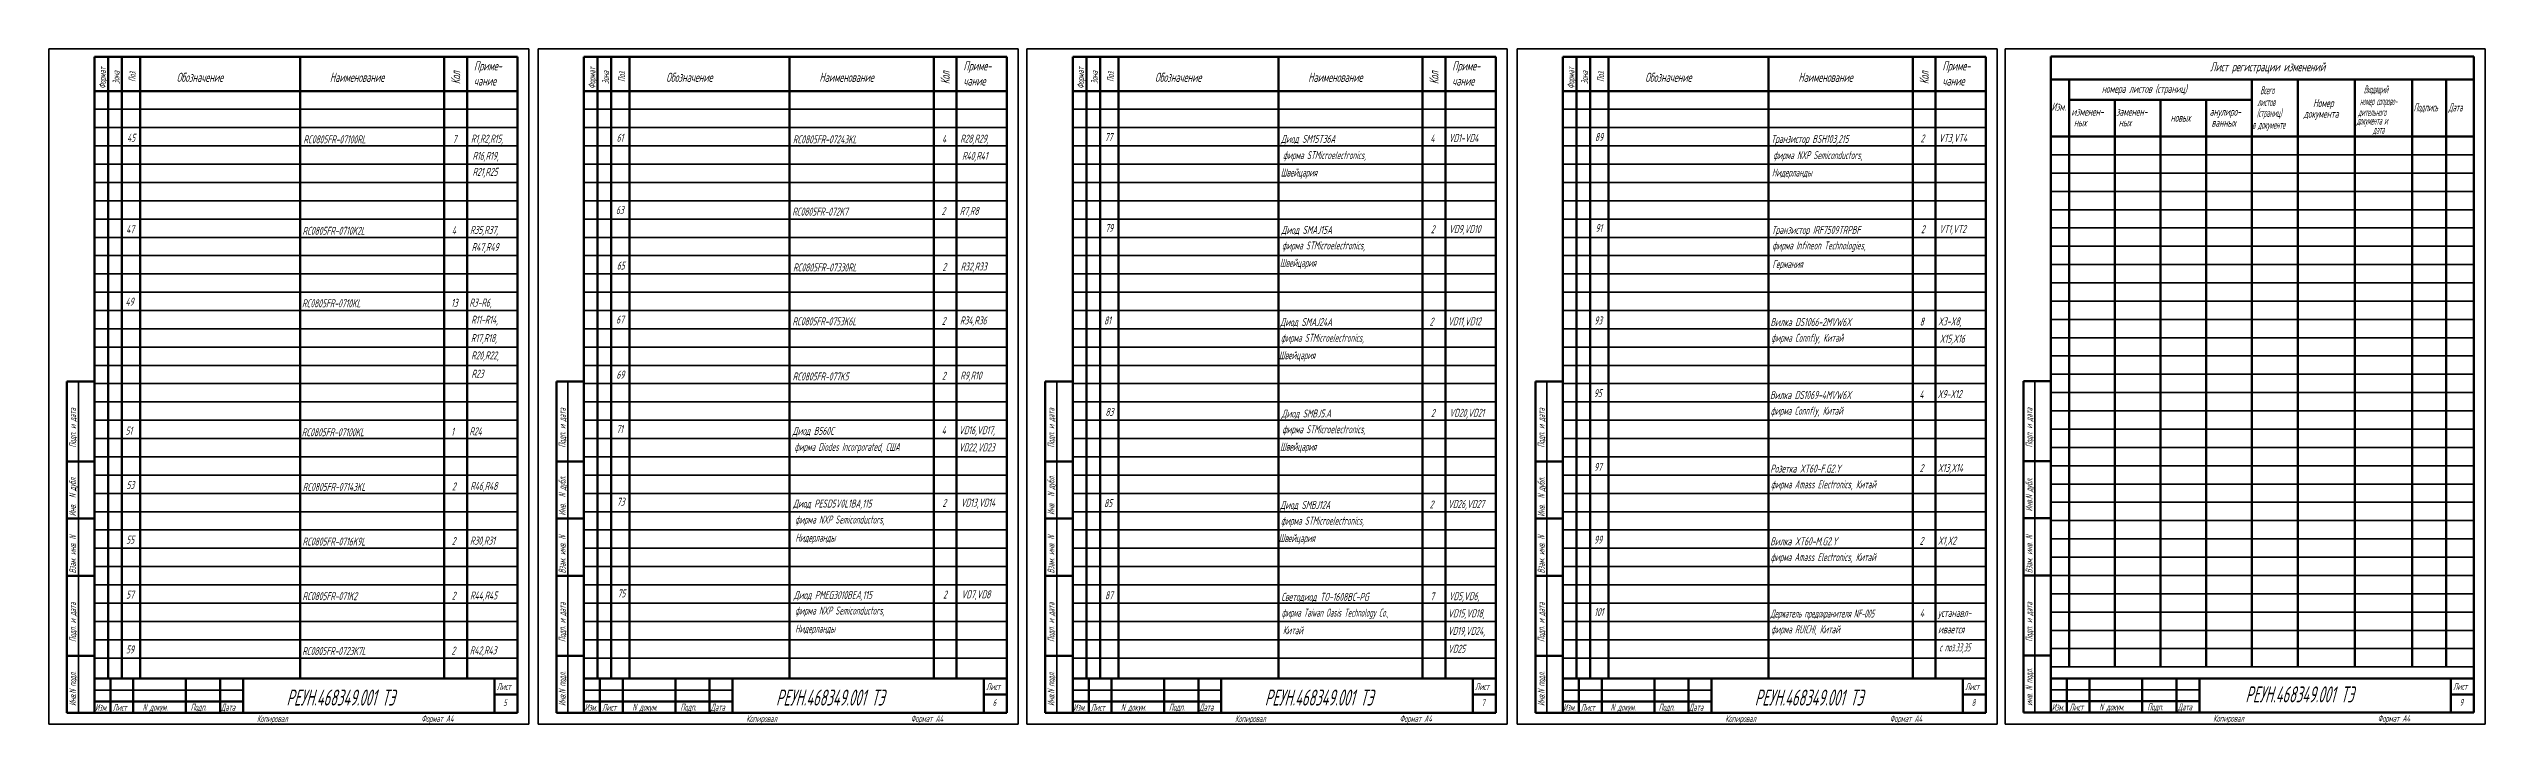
# Model space of a CAD drawing. Extents: x 23513 to 25652, y -1330 to -1034.
# Drawn here: x 24586 to 25652, y -1330 to -1034 of the extents above; entities that cross this region are included whole.
import ezdxf

# ---------------------------------------------------------------- set-up
doc = ezdxf.new("R2010")
doc.units = 0
doc.header["$MEASUREMENT"] = 0
doc.layers.add('CONTUR', color=7, linetype='CONTINUOUS', lineweight=50)
doc.layers.add('DIM', color=1, linetype='CONTINUOUS', lineweight=35)
doc.layers.add('TEXT', color=1, linetype='CONTINUOUS')
doc.styles.add('GOST', font='GOST.shx', dxfattribs={"width": 0.7, "oblique": 15})

msp = doc.modelspace()

# ---------------------------------------------------------------- linework, layer by layer
at = {"layer": 'CONTUR'}
for p, q in [((24606.3, -1037.9), (24791.3, -1037.9)), ((24606.3, -1324.9), (24606.3, -1037.9)), ((24612.3, -1037.9), (24612.3, -1309.9)), ((24618.3, -1037.9), (24618.3, -1309.9)), ((24626.3, -1037.9), (24626.3, -1309.9)), ((24696.3, -1037.9), (24696.3, -1309.9)), ((24759.3, -1037.9), (24759.3, -1309.9)), ((24769.3, -1037.9), (24769.3, -1309.9)), ((24791.3, -1037.9), (24791.3, -1324.9)), ((24820.4, -1037.9), (25005.4, -1037.9)), ((24820.4, -1324.9), (24820.4, -1037.9)), ((24826.4, -1037.9), (24826.4, -1309.9)), ((24832.4, -1037.9), (24832.4, -1309.9)), ((24840.4, -1037.9), (24840.4, -1309.9)), ((24910.4, -1037.9), (24910.4, -1309.9)), ((24973.4, -1037.9), (24973.4, -1309.9)), ((24983.4, -1037.9), (24983.4, -1309.9)), ((25005.4, -1037.9), (25005.4, -1324.9)), ((25034.2, -1037.9), (25219.2, -1037.9)), ((25034.2, -1324.9), (25034.2, -1037.9)), ((25040.2, -1037.9), (25040.2, -1309.9)), ((25046.2, -1037.9), (25046.2, -1309.9)), ((25054.2, -1037.9), (25054.2, -1309.9)), ((25124.2, -1037.9), (25124.2, -1309.9)), ((25187.2, -1037.9), (25187.2, -1309.9)), ((25197.2, -1037.9), (25197.2, -1309.9)), ((25219.2, -1037.9), (25219.2, -1324.9)), ((25248.6, -1037.9), (25433.6, -1037.9)), ((25248.6, -1324.9), (25248.6, -1037.9)), ((25254.6, -1037.9), (25254.6, -1309.9)), ((25260.6, -1037.9), (25260.6, -1309.9)), ((25268.6, -1037.9), (25268.6, -1309.9)), ((25338.6, -1037.9), (25338.6, -1309.9)), ((25401.6, -1037.9), (25401.6, -1309.9)), ((25411.6, -1037.9), (25411.6, -1309.9)), ((25433.6, -1037.9), (25433.6, -1324.9)), ((25462, -1037.8), (25647, -1037.8)), ((25462, -1324.8), (25462, -1037.8)), ((25647, -1037.8), (25647, -1324.8)), ((24606.3, -1052.9), (24791.3, -1052.9)), ((24820.4, -1052.9), (25005.4, -1052.9)), ((25034.2, -1052.9), (25219.2, -1052.9)), ((25248.6, -1052.9), (25433.6, -1052.9)), ((25462, -1047.8), (25647, -1047.8)), ((25470, -1304.8), (25470, -1047.8)), ((25550, -1304.8), (25550, -1047.8)), ((25570, -1304.8), (25570, -1047.8)), ((25595, -1304.8), (25595, -1047.8)), ((25620, -1304.8), (25620, -1047.8)), ((25635, -1304.8), (25635, -1047.8)), ((25470, -1056.8), (25550, -1056.8)), ((25490, -1304.8), (25490, -1056.8)), ((25510, -1304.8), (25510, -1056.8)), ((25530, -1304.8), (25530, -1056.8)), ((25462, -1072.8), (25647, -1072.8)), ((24594.3, -1214.9), (24594.3, -1179.9)), ((24594.3, -1179.9), (24606.3, -1179.9)), ((24808.4, -1214.9), (24808.4, -1179.9)), ((24808.4, -1179.9), (24820.4, -1179.9)), ((25022.2, -1214.9), (25022.2, -1179.9)), ((25022.2, -1179.9), (25034.2, -1179.9)), ((25236.6, -1214.9), (25236.6, -1179.9)), ((25236.6, -1179.9), (25248.6, -1179.9)), ((25450, -1214.8), (25450, -1179.8)), ((25450, -1179.8), (25462, -1179.8)), ((24594.3, -1239.9), (24594.3, -1214.9)), ((24594.3, -1214.9), (24606.3, -1214.9)), ((24606.3, -1214.9), (24594.3, -1214.9)), ((24808.4, -1239.9), (24808.4, -1214.9)), ((24808.4, -1214.9), (24820.4, -1214.9)), ((24820.4, -1214.9), (24808.4, -1214.9)), ((25022.2, -1239.9), (25022.2, -1214.9)), ((25022.2, -1214.9), (25034.2, -1214.9)), ((25034.2, -1214.9), (25022.2, -1214.9)), ((25236.6, -1239.9), (25236.6, -1214.9)), ((25236.6, -1214.9), (25248.6, -1214.9)), ((25248.6, -1214.9), (25236.6, -1214.9)), ((25450, -1239.8), (25450, -1214.8)), ((25450, -1214.8), (25462, -1214.8)), ((25462, -1214.8), (25450, -1214.8)), ((24594.3, -1264.9), (24594.3, -1239.9)), ((24594.3, -1239.9), (24606.3, -1239.9)), ((24606.3, -1239.9), (24594.3, -1239.9)), ((24808.4, -1264.9), (24808.4, -1239.9)), ((24808.4, -1239.9), (24820.4, -1239.9)), ((24820.4, -1239.9), (24808.4, -1239.9)), ((25022.2, -1264.9), (25022.2, -1239.9)), ((25022.2, -1239.9), (25034.2, -1239.9)), ((25034.2, -1239.9), (25022.2, -1239.9)), ((25236.6, -1264.9), (25236.6, -1239.9)), ((25236.6, -1239.9), (25248.6, -1239.9)), ((25248.6, -1239.9), (25236.6, -1239.9)), ((25450, -1264.8), (25450, -1239.8)), ((25450, -1239.8), (25462, -1239.8)), ((25462, -1239.8), (25450, -1239.8)), ((24594.3, -1299.9), (24594.3, -1264.9)), ((24594.3, -1264.9), (24606.3, -1264.9)), ((24606.3, -1264.9), (24594.3, -1264.9)), ((24808.4, -1299.9), (24808.4, -1264.9)), ((24808.4, -1264.9), (24820.4, -1264.9)), ((24820.4, -1264.9), (24808.4, -1264.9)), ((25022.2, -1299.9), (25022.2, -1264.9)), ((25022.2, -1264.9), (25034.2, -1264.9)), ((25034.2, -1264.9), (25022.2, -1264.9)), ((25236.6, -1299.9), (25236.6, -1264.9)), ((25236.6, -1264.9), (25248.6, -1264.9)), ((25248.6, -1264.9), (25236.6, -1264.9)), ((25450, -1299.8), (25450, -1264.8)), ((25450, -1264.8), (25462, -1264.8)), ((25462, -1264.8), (25450, -1264.8)), ((24594.3, -1299.9), (24606.3, -1299.9)), ((24606.3, -1299.9), (24594.3, -1299.9)), ((24594.3, -1324.9), (24594.3, -1299.9)), ((24808.4, -1299.9), (24820.4, -1299.9)), ((24820.4, -1299.9), (24808.4, -1299.9)), ((24808.4, -1324.9), (24808.4, -1299.9)), ((25022.2, -1299.9), (25034.2, -1299.9)), ((25034.2, -1299.9), (25022.2, -1299.9)), ((25022.2, -1324.9), (25022.2, -1299.9)), ((25236.6, -1299.9), (25248.6, -1299.9)), ((25248.6, -1299.9), (25236.6, -1299.9)), ((25236.6, -1324.9), (25236.6, -1299.9)), ((25450, -1324.8), (25450, -1299.8)), ((25450, -1299.8), (25462, -1299.8)), ((25462, -1299.8), (25450, -1299.8)), ((24606.3, -1309.9), (24791.3, -1309.9)), ((24613.3, -1309.9), (24613.3, -1324.9)), ((24623.3, -1309.9), (24623.3, -1324.9)), ((24646.3, -1309.9), (24646.3, -1324.9)), ((24661.3, -1309.9), (24661.3, -1324.9)), ((24671.3, -1309.9), (24671.3, -1324.9)), ((24781.3, -1309.9), (24781.3, -1324.9)), ((24820.4, -1309.9), (25005.4, -1309.9)), ((24827.4, -1309.9), (24827.4, -1324.9)), ((24837.4, -1309.9), (24837.4, -1324.9)), ((24860.4, -1309.9), (24860.4, -1324.9)), ((24875.4, -1309.9), (24875.4, -1324.9)), ((24885.4, -1309.9), (24885.4, -1324.9)), ((24995.4, -1309.9), (24995.4, -1324.9)), ((25034.2, -1309.9), (25219.2, -1309.9)), ((25041.2, -1309.9), (25041.2, -1324.9)), ((25051.2, -1309.9), (25051.2, -1324.9)), ((25074.2, -1309.9), (25074.2, -1324.9)), ((25089.2, -1309.9), (25089.2, -1324.9)), ((25099.2, -1309.9), (25099.2, -1324.9)), ((25209.2, -1309.9), (25209.2, -1324.9)), ((25248.6, -1309.9), (25433.6, -1309.9)), ((25255.6, -1309.9), (25255.6, -1324.9)), ((25265.6, -1309.9), (25265.6, -1324.9)), ((25288.6, -1309.9), (25288.6, -1324.9)), ((25303.6, -1309.9), (25303.6, -1324.9)), ((25313.6, -1309.9), (25313.6, -1324.9)), ((25423.6, -1309.9), (25423.6, -1324.9)), ((25462, -1309.8), (25647, -1309.8)), ((25469, -1309.8), (25469, -1324.8)), ((25479, -1309.8), (25479, -1324.8)), ((25502, -1309.8), (25502, -1324.8)), ((25517, -1309.8), (25517, -1324.8)), ((25527, -1309.8), (25527, -1324.8)), ((25637, -1309.8), (25637, -1324.8)), ((24606.3, -1319.9), (24671.3, -1319.9)), ((24781.3, -1316.9), (24791.3, -1316.9)), ((24820.4, -1319.9), (24885.4, -1319.9)), ((24995.4, -1316.9), (25005.4, -1316.9)), ((25034.2, -1319.9), (25099.2, -1319.9)), ((25209.2, -1316.9), (25219.2, -1316.9)), ((25248.6, -1319.9), (25313.6, -1319.9)), ((25423.6, -1316.9), (25433.6, -1316.9)), ((25462, -1319.8), (25527, -1319.8)), ((25637, -1316.8), (25647, -1316.8)), ((24606.3, -1324.9), (24594.3, -1324.9)), ((24791.3, -1324.9), (24606.3, -1324.9)), ((24820.4, -1324.9), (24808.4, -1324.9)), ((25005.4, -1324.9), (24820.4, -1324.9)), ((25034.2, -1324.9), (25022.2, -1324.9)), ((25219.2, -1324.9), (25034.2, -1324.9)), ((25248.6, -1324.9), (25236.6, -1324.9)), ((25433.6, -1324.9), (25248.6, -1324.9)), ((25462, -1324.8), (25450, -1324.8)), ((25647, -1324.8), (25462, -1324.8))]:
    msp.add_line(p, q, dxfattribs=at)
at = {"layer": 'DIM'}
for p, q in [((24586.3, -1329.9), (24586.3, -1034.5)), ((24586.3, -1034.5), (24796.3, -1034.5)), ((24796.3, -1034.5), (24796.3, -1329.9)), ((24800.4, -1329.9), (24800.4, -1034.5)), ((24800.4, -1034.5), (25010.4, -1034.5)), ((25010.4, -1034.5), (25010.4, -1329.9)), ((25014.2, -1329.9), (25014.2, -1034.5)), ((25014.2, -1034.5), (25224.2, -1034.5)), ((25224.2, -1034.5), (25224.2, -1329.9)), ((25228.6, -1329.9), (25228.6, -1034.5)), ((25228.6, -1034.5), (25438.6, -1034.5)), ((25438.6, -1034.5), (25438.6, -1329.9)), ((25442, -1034.4), (25652, -1034.4)), ((25442.1, -1034.4), (25442.1, -1329.8)), ((25652, -1034.4), (25652, -1329.9)), ((24606.3, -1060.9), (24791.3, -1060.9)), ((24820.4, -1060.9), (25005.4, -1060.9)), ((25034.2, -1060.9), (25219.2, -1060.9)), ((25248.6, -1060.9), (25433.6, -1060.9)), ((24606.3, -1068.9), (24791.3, -1068.9)), ((24820.4, -1068.9), (25005.4, -1068.9)), ((25034.2, -1068.9), (25219.2, -1068.9)), ((25248.6, -1068.9), (25433.6, -1068.9)), ((24606.3, -1076.9), (24791.3, -1076.9)), ((24606.3, -1084.9), (24791.3, -1084.9)), ((24820.4, -1076.9), (25005.4, -1076.9)), ((24820.4, -1084.9), (25005.4, -1084.9)), ((25034.2, -1076.9), (25219.2, -1076.9)), ((25034.2, -1084.9), (25219.2, -1084.9)), ((25248.6, -1076.9), (25433.6, -1076.9)), ((25248.6, -1084.9), (25433.6, -1084.9)), ((25462, -1080.8), (25647, -1080.8)), ((24606.3, -1092.9), (24791.3, -1092.9)), ((24820.4, -1092.9), (25005.4, -1092.9)), ((25034.2, -1092.9), (25219.2, -1092.9)), ((25248.6, -1092.9), (25433.6, -1092.9)), ((25462, -1088.8), (25647, -1088.8)), ((25462, -1096.8), (25647, -1096.8)), ((24606.3, -1100.9), (24791.3, -1100.9)), ((24820.4, -1100.9), (25005.4, -1100.9)), ((25034.2, -1100.9), (25219.2, -1100.9)), ((25248.6, -1100.9), (25433.6, -1100.9)), ((25462, -1104.8), (25647, -1104.8)), ((24606.3, -1108.9), (24791.3, -1108.9)), ((24606.3, -1116.9), (24791.3, -1116.9)), ((24820.4, -1108.9), (25005.4, -1108.9)), ((24820.4, -1116.9), (25005.4, -1116.9)), ((25034.2, -1108.9), (25219.2, -1108.9)), ((25034.2, -1116.9), (25219.2, -1116.9)), ((25248.6, -1108.9), (25433.6, -1108.9)), ((25248.6, -1116.9), (25433.6, -1116.9)), ((25462, -1112.8), (25647, -1112.8)), ((24606.3, -1124.9), (24791.3, -1124.9)), ((24820.4, -1124.9), (25005.4, -1124.9)), ((25034.2, -1124.9), (25219.2, -1124.9)), ((25248.6, -1124.9), (25433.6, -1124.9)), ((25462, -1120.8), (25647, -1120.8)), ((25462, -1128.8), (25647, -1128.8)), ((24606.3, -1132.9), (24791.3, -1132.9)), ((24820.4, -1132.9), (25005.4, -1132.9)), ((25034.2, -1132.9), (25219.2, -1132.9)), ((25248.6, -1132.9), (25433.6, -1132.9)), ((25462, -1136.8), (25647, -1136.8)), ((24606.3, -1140.9), (24791.3, -1140.9)), ((24606.3, -1148.9), (24791.3, -1148.9)), ((24820.4, -1140.9), (25005.4, -1140.9)), ((24820.4, -1148.9), (25005.4, -1148.9)), ((25034.2, -1140.9), (25219.2, -1140.9)), ((25034.2, -1148.9), (25219.2, -1148.9)), ((25248.6, -1140.9), (25433.6, -1140.9)), ((25248.6, -1148.9), (25433.6, -1148.9)), ((25462, -1144.8), (25647, -1144.8)), ((24606.3, -1156.9), (24791.3, -1156.9)), ((24820.4, -1156.9), (25005.4, -1156.9)), ((25034.2, -1156.9), (25219.2, -1156.9)), ((25248.6, -1156.9), (25433.6, -1156.9)), ((25462, -1152.8), (25647, -1152.8)), ((25462, -1160.8), (25647, -1160.8)), ((24606.3, -1164.9), (24791.3, -1164.9)), ((24820.4, -1164.9), (25005.4, -1164.9)), ((25034.2, -1164.9), (25219.2, -1164.9)), ((25248.6, -1164.9), (25433.6, -1164.9)), ((25462, -1168.8), (25647, -1168.8)), ((24599.3, -1179.9), (24599.3, -1324.9)), ((24606.3, -1172.9), (24791.3, -1172.9)), ((24606.3, -1180.9), (24791.3, -1180.9)), ((24813.4, -1179.9), (24813.4, -1324.9)), ((24820.4, -1172.9), (25005.4, -1172.9)), ((24820.4, -1180.9), (25005.4, -1180.9)), ((25027.2, -1179.9), (25027.2, -1324.9)), ((25034.2, -1172.9), (25219.2, -1172.9)), ((25034.2, -1180.9), (25219.2, -1180.9)), ((25241.6, -1179.9), (25241.6, -1324.9)), ((25248.6, -1172.9), (25433.6, -1172.9)), ((25248.6, -1180.9), (25433.6, -1180.9)), ((25455, -1179.8), (25455, -1324.8)), ((25462, -1176.8), (25647, -1176.8)), ((24606.3, -1188.9), (24791.3, -1188.9)), ((24820.4, -1188.9), (25005.4, -1188.9)), ((25034.2, -1188.9), (25219.2, -1188.9)), ((25248.6, -1188.9), (25433.6, -1188.9)), ((25462, -1184.8), (25647, -1184.8)), ((25462, -1192.8), (25647, -1192.8)), ((24606.3, -1196.9), (24791.3, -1196.9)), ((24820.4, -1196.9), (25005.4, -1196.9)), ((25034.2, -1196.9), (25219.2, -1196.9)), ((25248.6, -1196.9), (25433.6, -1196.9)), ((25462, -1200.8), (25647, -1200.8)), ((24606.3, -1204.9), (24791.3, -1204.9)), ((24606.3, -1212.9), (24791.3, -1212.9)), ((24820.4, -1204.9), (25005.4, -1204.9)), ((24820.4, -1212.9), (25005.4, -1212.9)), ((25034.2, -1204.9), (25219.2, -1204.9)), ((25034.2, -1212.9), (25219.2, -1212.9)), ((25248.6, -1204.9), (25433.6, -1204.9)), ((25248.6, -1212.9), (25433.6, -1212.9)), ((25462, -1208.8), (25647, -1208.8)), ((24606.3, -1220.9), (24791.3, -1220.9)), ((24820.4, -1220.9), (25005.4, -1220.9)), ((25034.2, -1220.9), (25219.2, -1220.9)), ((25248.6, -1220.9), (25433.6, -1220.9)), ((25462, -1216.8), (25647, -1216.8)), ((25462, -1224.8), (25647, -1224.8)), ((24606.3, -1228.9), (24791.3, -1228.9)), ((24820.4, -1228.9), (25005.4, -1228.9)), ((25034.2, -1228.9), (25219.2, -1228.9)), ((25248.6, -1228.9), (25433.6, -1228.9)), ((25462, -1232.8), (25647, -1232.8)), ((24606.3, -1236.9), (24791.3, -1236.9)), ((24606.3, -1244.9), (24791.3, -1244.9)), ((24820.4, -1236.9), (25005.4, -1236.9)), ((24820.4, -1244.9), (25005.4, -1244.9)), ((25034.2, -1236.9), (25219.2, -1236.9)), ((25034.2, -1244.9), (25219.2, -1244.9)), ((25248.6, -1236.9), (25433.6, -1236.9)), ((25248.6, -1244.9), (25433.6, -1244.9)), ((25462, -1240.8), (25647, -1240.8)), ((24606.3, -1252.9), (24791.3, -1252.9)), ((24820.4, -1252.9), (25005.4, -1252.9)), ((25034.2, -1252.9), (25219.2, -1252.9)), ((25248.6, -1252.9), (25433.6, -1252.9)), ((25462, -1248.8), (25647, -1248.8)), ((25462, -1256.8), (25647, -1256.8)), ((24606.3, -1260.9), (24791.3, -1260.9)), ((24820.4, -1260.9), (25005.4, -1260.9)), ((25034.2, -1260.9), (25219.2, -1260.9)), ((25248.6, -1260.9), (25433.6, -1260.9)), ((25462, -1264.8), (25647, -1264.8)), ((24606.3, -1268.9), (24791.3, -1268.9)), ((24606.3, -1276.9), (24791.3, -1276.9)), ((24820.4, -1268.9), (25005.4, -1268.9)), ((24820.4, -1276.9), (25005.4, -1276.9)), ((25034.2, -1268.9), (25219.2, -1268.9)), ((25034.2, -1276.9), (25219.2, -1276.9)), ((25248.6, -1268.9), (25433.6, -1268.9)), ((25248.6, -1276.9), (25433.6, -1276.9)), ((25462, -1272.8), (25647, -1272.8)), ((24606.3, -1284.9), (24791.3, -1284.9)), ((24820.4, -1284.9), (25005.4, -1284.9)), ((25034.2, -1284.9), (25219.2, -1284.9)), ((25248.6, -1284.9), (25433.6, -1284.9)), ((25462, -1280.8), (25647, -1280.8)), ((25462, -1288.8), (25647, -1288.8)), ((24606.3, -1292.9), (24791.3, -1292.9)), ((24820.4, -1292.9), (25005.4, -1292.9)), ((25034.2, -1292.9), (25219.2, -1292.9)), ((25248.6, -1292.9), (25433.6, -1292.9)), ((25462, -1296.8), (25647, -1296.8)), ((24606.3, -1300.9), (24791.3, -1300.9)), ((24820.4, -1300.9), (25005.4, -1300.9)), ((25034.2, -1300.9), (25219.2, -1300.9)), ((25248.6, -1300.9), (25433.6, -1300.9)), ((25462, -1304.8), (25647, -1304.8)), ((24606.3, -1314.9), (24671.3, -1314.9)), ((24820.4, -1314.9), (24885.4, -1314.9)), ((25034.2, -1314.9), (25099.2, -1314.9)), ((25248.6, -1314.9), (25313.6, -1314.9)), ((25462, -1314.8), (25527, -1314.8)), ((24796.3, -1329.9), (24586.3, -1329.9)), ((25010.4, -1329.9), (24800.4, -1329.9)), ((25224.2, -1329.9), (25014.2, -1329.9)), ((25438.6, -1329.9), (25228.6, -1329.9)), ((25442, -1329.9), (25652, -1329.9))]:
    msp.add_line(p, q, dxfattribs=at)

# ---------------------------------------------------------------- texts
at = {"layer": 'DIM', "style": 'GOST', "oblique": 15, "width": 0.7}
for s, height, p in [('Формат', 3, (24611.3, -1051.9)), ('Формат', 3, (24825.4, -1051.9)), ('Формат', 3, (25039.2, -1051.9)), ('Формат', 3, (25253.6, -1051.9)), ('Зона', 3, (24617.3, -1049.9)), ('Поз.', 3, (24624.3, -1048.9)), ('Кол', 4, (24766.3, -1049.9)), ('Зона', 3, (24831.4, -1049.9)), ('Поз.', 3, (24838.4, -1048.9)), ('Кол', 4, (24980.4, -1049.9)), ('Зона', 3, (25045.2, -1049.9)), ('Поз.', 3, (25052.2, -1048.9)), ('Кол', 4, (25194.2, -1049.9)), ('Зона', 3, (25259.6, -1049.9)), ('Поз.', 3, (25266.6, -1048.9)), ('Кол', 4, (25408.6, -1049.9)), ('Подп. и дата', 3, (24598.3, -1208.9)), ('Подп. и дата', 3, (24812.4, -1208.9)), ('Подп. и дата', 3, (25026.2, -1208.9)), ('Подп. и дата', 3, (25240.6, -1208.9)), ('Подп. и дата', 3, (25454, -1208.8)), ('Инв.  N дубл.', 3, (24598.2, -1238.9)), ('Инв.  N дубл.', 3, (24812.4, -1238.6)), ('Инв.  N дубл.', 3, (25026.2, -1238.3)), ('Инв.  N дубл.', 3, (25240.6, -1239.1)), ('Инв.N дубл.', 3, (25454, -1236.8)), ('Взам. инв. N', 3, (24598.3, -1263.9)), ('Взам. инв. N', 3, (24812.4, -1263.9)), ('Взам. инв. N', 3, (25026.2, -1263.9)), ('Взам. инв. N', 3, (25240.6, -1263.9)), ('Взам. инв. N', 3, (25454, -1263.8)), ('Подп. и дата', 3, (24598.3, -1293.9)), ('Подп. и дата', 3, (24812.4, -1293.9)), ('Подп. и дата', 3, (25026.2, -1293.9)), ('Подп. и дата', 3, (25240.6, -1293.9)), ('Подп. и дата', 3, (25454, -1293.8)), ('Инв.N подл.', 3, (24598.3, -1321.9)), ('Инв.N подл.', 3, (24812.4, -1321.9)), ('Инв.N подл.', 3, (25026.2, -1321.9)), ('Инв.N подл.', 3, (25240.6, -1321.9)), ('инв. N подл.', 3, (25454, -1321.8))]:
    msp.add_text(s, height=height, rotation=90, dxfattribs=at).set_placement(p)
at = {"layer": 'DIM', "style": 'GOST', "oblique": 15}
for s, height, width, p in [('Приме-', 4, 0.7, (24772.3, -1043.9)), ('Приме-', 4, 0.7, (24986.4, -1043.9)), ('Приме-', 4, 0.7, (25200.2, -1043.9)), ('Приме-', 4, 0.7, (25414.6, -1043.9)), ('Лист регистрации изменений', 4, 0.7, (25531.7, -1044.3)), ('Обозначение', 4, 0.7, (24642.3, -1048.9)), ('Наименование', 4, 0.7, (24709.3, -1048.9)), ('чание', 4, 0.7, (24772.3, -1050.5)), ('Обозначение', 4, 0.7, (24856.4, -1048.9)), ('Наименование', 4, 0.7, (24923.4, -1048.9)), ('чание', 4, 0.7, (24986.4, -1050.5)), ('Обозначение', 4, 0.7, (25070.2, -1048.9)), ('Наименование', 4, 0.7, (25137.2, -1048.9)), ('чание', 4, 0.7, (25200.2, -1050.5)), ('Обозначение', 4, 0.7, (25284.6, -1048.9)), ('Наименование', 4, 0.7, (25351.6, -1048.9)), ('чание', 4, 0.7, (25414.6, -1050.5)), ('номера листов (страниц)', 3.5, 0.7, (25484.3, -1053.7)), ('Всего', 3.5, 0.55, (25553.6, -1054.3)), ('Входящий', 3.5, 0.5, (25598.9, -1053.9)), ('Изм.', 3.5, 0.7, (25462.3, -1061.5)), ('изменен-', 3.5, 0.7, (25471, -1063.7)), ('заменен-', 3.5, 0.7, (25490.6, -1063.7)), ('новых', 3.5, 0.7, (25514.4, -1066.3)), ('анулиро-', 3.5, 0.7, (25531.5, -1063.7)), ('листов', 3.5, 0.55, (25552.3, -1059.5)), ('(страниц)', 3.5, 0.55, (25552.1, -1064.2)), ('документа', 3.5, 0.7, (25572.6, -1064.6)), ('Номер', 3.5, 0.7, (25576.7, -1059.9)), ('документа и', 3.5, 0.5, (25595.8, -1067.6)), ('дительного', 3.5, 0.5, (25596.4, -1063.9)), ('номер сопрово-', 3.5, 0.5, (25597.2, -1059.1)), ('Подпись', 3.5, 0.6, (25620.7, -1061.8)), ('Дата', 3.5, 0.6, (25635.9, -1061.8)), ('ных', 3.5, 0.7, (25472.1, -1068.4)), ('ных', 3.5, 0.7, (25491.7, -1068.4)), ('ванных', 3.5, 0.7, (25532.3, -1068.5)), ('в документе', 3.5, 0.55, (25550.1, -1069.4)), ('дата', 3.5, 0.5, (25602.9, -1071.6)), ('Изм.', 3, 0.7, (24606.6, -1324)), ('Лист', 3, 0.7, (24614.3, -1324)), ('N докум.', 3, 0.7, (24627.4, -1323.9)), ('Подп.', 3, 0.7, (24648.4, -1323.9)), ('Дата', 3, 0.7, (24661.7, -1323.9)), ('РЕУН.468349.001 ТЭ', 7, 0.7, (24690.3, -1321.7)), ('Лист', 3, 0.7, (24782.3, -1314.9)), ('Изм.', 3, 0.7, (24820.7, -1324)), ('Лист', 3, 0.7, (24828.4, -1324)), ('N докум.', 3, 0.7, (24841.6, -1323.9)), ('Подп.', 3, 0.7, (24862.6, -1323.9)), ('Дата', 3, 0.7, (24875.9, -1323.9)), ('РЕУН.468349.001 ТЭ', 7, 0.7, (24904.4, -1321.7)), ('Лист', 3, 0.7, (24996.4, -1314.9)), ('Изм.', 3, 0.7, (25034.4, -1324)), ('Лист', 3, 0.7, (25042.1, -1324)), ('N докум.', 3, 0.7, (25055.3, -1323.9)), ('Подп.', 3, 0.7, (25076.3, -1323.9)), ('Дата', 3, 0.7, (25089.6, -1323.9)), ('РЕУН.468349.001 ТЭ', 7, 0.7, (25118.2, -1321.7)), ('Лист', 3, 0.7, (25210.2, -1314.9)), ('Изм.', 3, 0.7, (25248.7, -1324)), ('Лист', 3, 0.7, (25256.4, -1324)), ('N докум.', 3, 0.7, (25269.5, -1323.9)), ('Подп.', 3, 0.7, (25290.5, -1323.9)), ('Дата', 3, 0.7, (25303.8, -1323.9)), ('РЕУН.468349.001 ТЭ', 7, 0.7, (25332.5, -1321.7)), ('Лист', 3, 0.7, (25424.6, -1314.9)), ('Изм.', 3, 0.7, (25462.4, -1323.9)), ('Лист', 3, 0.7, (25470.1, -1323.9)), ('N докум.', 3, 0.7, (25483.2, -1323.8)), ('Подп.', 3, 0.7, (25504.2, -1323.8)), ('Дата', 3, 0.7, (25517.6, -1323.8)), ('РЕУН.468349.001 ТЭ', 7, 0.7, (25547.1, -1320.3)), ('Лист', 3, 0.7, (25638, -1314.8)), ('Копировал', 3, 0.7, (24677.4, -1328.9)), ('Формат A4', 3, 0.7, (24749.3, -1328.9)), ('Копировал', 3, 0.7, (24891.4, -1328.9)), ('Формат A4', 3, 0.7, (24963.4, -1328.9)), ('Копировал', 3, 0.7, (25105.2, -1328.9)), ('Формат A4', 3, 0.7, (25177.2, -1328.9)), ('Копировал', 3, 0.7, (25319.6, -1328.9)), ('Формат A4', 3, 0.7, (25391.6, -1328.9)), ('Копировал', 3, 0.7, (25533, -1328.8)), ('Формат A4', 3, 0.7, (25605, -1328.8))]:
    msp.add_text(s, height=height, dxfattribs=dict(at, width=width)).set_placement(p)
at = {"layer": 'TEXT', "style": 'GOST', "oblique": 15}
for s, height, width, p in [('45', 3.5, 0.7, (24620.6, -1075.1)), ('RC0805FR-07100RL', 3.5, 0.7, (24697.7, -1075.8)), ('7', 3.5, 0.7, (24763, -1075.6)), ('R1,R2,R15,', 3.5, 0.7, (24771, -1075.5)), ('61', 3.5, 0.7, (24834.7, -1075.1)), ('RC0805FR-07243KL', 3.5, 0.7, (24911.8, -1075.8)), ('4', 3.5, 0.7, (24977, -1075.6)), ('R28,R29,', 3.5, 0.7, (24985, -1075.5)), ('77', 3.5, 0.7, (25048.2, -1074.8)), ('Диод SM15T36A', 3.5, 0.7, (25125.3, -1075.6)), ('4', 3.5, 0.7, (25190.6, -1075.4)), ('VD1-VD4', 3.5, 0.7, (25198.6, -1075.2)), ('89', 3.5, 0.7, (25262.6, -1074.8)), ('Транзистор BSH103,215', 3.5, 0.7, (25339.7, -1075.6)), ('2', 3.5, 0.7, (25405, -1075.4)), ('VT3,VT4', 3.5, 0.7, (25413, -1075.2)), ('R16,R19,', 3.5, 0.7, (24771.7, -1083)), ('R21,R25', 3.5, 0.7, (24771.7, -1090)), ('R40,R41', 3.5, 0.7, (24985.8, -1083)), (' Швейцария', 3.5, 0.65, (25123.8, -1090.3)), ('фирма STMicroelectronics,', 3.5, 0.65, (25126.2, -1082.7)), ('Нидерланды', 3.5, 0.65, (25340, -1090.3)), ('фирма NXP Semiconductors,', 3.5, 0.65, (25340.6, -1082.7)), ('63', 3.5, 0.7, (24834.4, -1106.7)), ('RC0805FR-072K7', 3.5, 0.7, (24911.5, -1107.4)), ('2', 3.5, 0.7, (24976.8, -1107.2)), ('R7,R8', 3.5, 0.7, (24984.8, -1107.1)), ('47', 3.5, 0.7, (24620.2, -1115.1)), ('RC0805FR-0710K2L', 3.5, 0.7, (24697.3, -1115.8)), ('4', 3.5, 0.7, (24762.6, -1115.6)), ('R35,R37,', 3.5, 0.7, (24770.6, -1115.4)), ('79', 3.5, 0.7, (25048.4, -1114.6)), ('Диод SMAJ15A', 3.5, 0.7, (25125.5, -1115.4)), ('фирма STMicroelectronics,', 3.5, 0.65, (25125.8, -1122.2)), ('2', 3.5, 0.7, (25190.8, -1115.1)), ('VD9,VD10', 3.5, 0.7, (25198.8, -1115)), ('91', 3.5, 0.7, (25262.8, -1114.6)), ('фирма Infineon Technologies, ', 3.5, 0.65, (25340.2, -1122.2)), ('Транзистор IRF7509TRPBF', 3.5, 0.7, (25339.9, -1115.4)), ('2', 3.5, 0.7, (25405.2, -1115.1)), ('VT1,VT2', 3.5, 0.7, (25413.2, -1115)), ('R47,R49', 3.5, 0.7, (24771.3, -1122.9)), ('65', 3.5, 0.7, (24834.8, -1131)), ('RC0805FR-07330RL', 3.5, 0.7, (24911.9, -1131.8)), ('2', 3.5, 0.7, (24977.2, -1131.6)), ('R32,R33', 3.5, 0.7, (24985.2, -1131.4)), (' Швейцария', 3.5, 0.65, (25123.4, -1129.8)), ('Германия', 3.5, 0.65, (25340.2, -1130.3)), ('49', 3.5, 0.7, (24619.9, -1146.8)), ('RC0805FR-0710KL', 3.5, 0.7, (24697.1, -1147.5)), ('13', 3.5, 0.7, (24762.3, -1147.3)), ('R3-R6,', 3.5, 0.7, (24770.3, -1147.2)), ('R17,R18,', 3.5, 0.7, (24771, -1162.7)), ('R11-R14,', 3.5, 0.7, (24771.1, -1154.7)), ('67', 3.5, 0.7, (24834.5, -1154.6)), ('RC0805FR-0753K6L', 3.5, 0.7, (24911.6, -1155.4)), ('2', 3.5, 0.7, (24976.9, -1155.2)), ('R34,R36', 3.5, 0.7, (24984.9, -1155)), ('81', 3.5, 0.7, (25047.9, -1155)), ('Диод SMAJ24A', 3.5, 0.7, (25125, -1155.7)), ('фирма STMicroelectronics,', 3.5, 0.65, (25125.3, -1162.6)), ('2', 3.5, 0.7, (25190.3, -1155.5)), ('VD11,VD12', 3.5, 0.7, (25198.3, -1155.4)), ('93', 3.5, 0.7, (25262.3, -1155)), ('Вилка DS1066-2MVW6X', 3.5, 0.7, (25339.4, -1155.7)), ('фирма Connfly, Китай', 3.5, 0.65, (25339.7, -1162.6)), ('8', 3.5, 0.7, (25404.7, -1155.5)), ('X3-X8,', 3.5, 0.7, (25412.7, -1155.4)), ('X15,X16', 3.5, 0.7, (25413.4, -1163)), ('R20,R22,', 3.5, 0.7, (24771.1, -1170.3)), (' Швейцария', 3.5, 0.65, (25123, -1170.2)), ('R23', 3.5, 0.7, (24771.2, -1178.3)), ('69', 3.5, 0.7, (24834.6, -1178.7)), ('RC0805FR-077K5', 3.5, 0.7, (24911.7, -1179.5)), ('2', 3.5, 0.7, (24977, -1179.2)), ('R9,R10', 3.5, 0.7, (24985, -1179.1)), ('83', 3.5, 0.7, (25048.5, -1195)), ('Диод SMBJ5.A', 3.5, 0.7, (25125.6, -1195.7)), ('2', 3.5, 0.7, (25190.9, -1195.5)), ('VD20,VD21', 3.5, 0.7, (25198.9, -1195.4)), ('95', 3.5, 0.7, (25262.1, -1186.8)), ('Вилка DS1069-4MVW6X', 3.5, 0.7, (25339.2, -1187.6)), ('фирма Connfly, Китай', 3.5, 0.65, (25339.5, -1194.5)), ('4', 3.5, 0.7, (25404.5, -1187.4)), ('X9-X12', 3.5, 0.7, (25412.5, -1187.2)), ('51', 3.5, 0.7, (24619.9, -1203.2)), ('RC0805FR-07100KL', 3.5, 0.7, (24697, -1203.9)), ('1', 3.5, 0.7, (24762.3, -1203.7)), ('R24', 3.5, 0.7, (24770.3, -1203.5)), ('71', 3.5, 0.7, (24834.6, -1202.5)), ('Диод B560C', 3.5, 0.7, (24911.7, -1203.3)), ('4', 3.5, 0.7, (24976.9, -1203)), ('VD16,VD17,', 3.5, 0.7, (24984.4, -1203)), ('фирма STMicroelectronics,', 3.5, 0.65, (25125.9, -1202.6)), ('фирма Diodes Incorporated, США', 3.5, 0.65, (24912.5, -1210.3)), ('VD22,VD23', 3.5, 0.7, (24984.3, -1210.5)), (' Швейцария', 3.5, 0.65, (25123.5, -1210.2)), ('53', 3.5, 0.7, (24620.3, -1227)), ('RC0805FR-07143KL', 3.5, 0.7, (24697.4, -1227.8)), ('2', 3.5, 0.7, (24762.7, -1227.6)), ('R46,R48', 3.5, 0.7, (24770.7, -1227.4)), ('97', 3.5, 0.7, (25262.2, -1219.1)), ('Розетка XT60-F.G2.Y', 3.5, 0.7, (25339.3, -1219.8)), ('фирма Amass Electronics, Китай', 3.5, 0.65, (25339.6, -1226.7)), ('2', 3.5, 0.7, (25404.6, -1219.6)), ('X13,X14', 3.5, 0.7, (25412.6, -1219.5)), ('73', 3.5, 0.7, (24834.8, -1234.3)), ('Диод PESD5V0L1BA,115', 3.5, 0.7, (24911.9, -1235.1)), ('2', 3.5, 0.7, (24977.2, -1234.8)), ('VD13,VD14', 3.5, 0.7, (24985.2, -1234.7)), ('85', 3.5, 0.7, (25047.9, -1234.9)), ('Диод SMBJ12A', 3.5, 0.7, (25125, -1235.7)), ('2', 3.5, 0.7, (25190.3, -1235.5)), ('VD26,VD27', 3.5, 0.7, (25198.3, -1235.3)), ('фирма NXP Semiconductors, ', 3.5, 0.65, (24912.8, -1242.1)), ('Нидерланды', 3.5, 0.65, (24912.9, -1250)), (' Швейцария', 3.5, 0.65, (25122.9, -1250.2)), ('фирма STMicroelectronics,', 3.5, 0.65, (25125.3, -1242.6)), ('55', 3.5, 0.7, (24620.2, -1250.9)), ('RC0805FR-0716K9L', 3.5, 0.7, (24697.3, -1251.7)), ('2', 3.5, 0.7, (24762.6, -1251.5)), ('R30,R31', 3.5, 0.7, (24770.6, -1251.3)), ('99', 3.5, 0.7, (25262.2, -1250.9)), ('Вилка XT60-M.G2.Y', 3.5, 0.7, (25339.3, -1251.6)), ('фирма Amass Electronics, Китай', 3.5, 0.65, (25339.5, -1258.5)), ('2', 3.5, 0.7, (25404.6, -1251.4)), ('X1,X2', 3.5, 0.7, (25412.6, -1251.3)), ('57', 3.5, 0.7, (24620.2, -1274.9)), ('RC0805FR-071K2', 3.5, 0.7, (24697.3, -1275.6)), ('2', 3.5, 0.7, (24762.6, -1275.4)), ('R44,R45', 3.5, 0.7, (24770.6, -1275.3)), ('75', 3.5, 0.7, (24835.1, -1274.4)), ('Диод PMEG3010BEA,115', 3.5, 0.7, (24912.2, -1275.1)), ('фирма NXP Semiconductors, ', 3.5, 0.65, (24912.8, -1281.9)), ('2', 3.5, 0.7, (24977.5, -1274.9)), ('VD7,VD8', 3.5, 0.7, (24985.5, -1274.8)), ('87', 3.5, 0.7, (25048.3, -1275.2)), ('Светодиод TO-1608BC-PG', 3.5, 0.7, (25125.4, -1275.9)), ('7', 3.5, 0.7, (25190.6, -1275.7)), ('VD5,VD6,', 3.5, 0.7, (25198.6, -1275.6)), ('Нидерланды', 3.5, 0.65, (24912.8, -1289.8)), ('фирма Taiwan Oasis Technology Co., ', 3.5, 0.6, (25125.6, -1282.8)), ('Китай', 3.5, 0.65, (25126.1, -1290.5)), ('VD19,VD24,', 3.5, 0.7, (25198.2, -1290.8)), ('VD15,VD18,', 3.5, 0.7, (25198.4, -1283.1)), ('101', 3.5, 0.7, (25262.3, -1282.5)), ('Держатель предохранителя NF-005', 3.5, 0.6, (25339.4, -1283.2)), ('фирма RUICHI, Китай', 3.5, 0.65, (25339.7, -1290.1)), ('4', 3.5, 0.7, (25404.7, -1283)), ('устанавл-', 3.5, 0.7, (25412.7, -1282.9)), ('ивается', 3.5, 0.7, (25412.7, -1290.1)), ('59', 3.5, 0.7, (24620.1, -1298.9)), ('RC0805FR-0723K7L', 3.5, 0.7, (24697.2, -1299.6)), ('2', 3.5, 0.7, (24762.5, -1299.4)), ('R42,R43', 3.5, 0.7, (24770.5, -1299.3)), ('VD25', 3.5, 0.7, (25198.3, -1298.6)), ('с поз.33,35', 3.5, 0.6, (25413.3, -1298)), ('5', 3, 0.7, (24785.1, -1321.9)), ('6', 3, 0.7, (24999.2, -1321.9)), ('7', 3, 0.7, (25213, -1321.9)), ('8', 3, 0.7, (25427.4, -1321.9)), ('9', 3, 0.7, (25640.8, -1321.8))]:
    msp.add_text(s, height=height, dxfattribs=dict(at, width=width)).set_placement(p)

doc.saveas('drawing.dxf')
